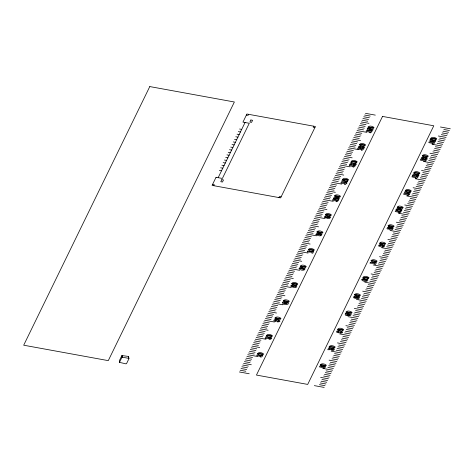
<?xml version="1.0" encoding="UTF-8"?>
<svg xmlns="http://www.w3.org/2000/svg" width="474" height="474" viewBox="0 0 474 474"><rect width="100%" height="100%" fill="white"/><g stroke="black" fill="none" stroke-linecap="round" stroke-linejoin="round"><path stroke-width="0.71" d="M128.602 356.46L128.934 358.705L126.528 363.641L125.912 363.842L119.478 362.355L119.478 360.489L121.883 355.553L128.602 356.46L128.578 358.403L128.934 358.705M119.478 362.355L121.883 357.42L121.883 355.553M213.786 185.701L214.295 184.664L212.601 184.356M248.589 114.317L248.08 115.354L246.391 115.046M218.164 177.673L245.058 122.499M278.919 197.575L279.423 196.538L281.118 196.852M313.717 126.191L313.213 127.228L314.908 127.536M122.505 355.352L122.505 357.212L121.883 357.42M365.43 113.322L375.301 115.117M440.429 126.991L450.3 128.792M364.589 115.046L370.23 116.071M443.818 129.485L449.459 130.516M363.748 116.77L369.388 117.795M442.983 131.209L448.617 132.24M362.912 118.494L368.547 119.519M442.141 132.933L447.776 133.964M362.071 120.218L367.711 121.243M441.3 134.657L446.941 135.688M361.229 121.942L368.985 123.353M438.343 135.997L446.099 137.413M360.388 123.667L366.029 124.692M439.617 138.106L445.258 139.137M359.547 125.391L365.187 126.416M438.776 139.83L444.416 140.861M358.705 127.115L364.346 128.14M437.935 141.554L443.575 142.585M357.864 128.839L363.505 129.864M437.093 143.278L442.734 144.309M357.029 130.563L366.894 132.359M432.027 144.232L441.892 146.033M356.187 132.287L361.822 133.312M435.416 146.727L441.051 147.758M355.346 134.012L360.987 135.037M434.575 148.451L440.216 149.482M354.505 135.736L360.145 136.761M433.734 150.175L439.374 151.206M353.663 137.46L359.304 138.485M432.892 151.899L438.533 152.93M352.822 139.184L360.578 140.594M429.936 153.238L437.692 154.654M351.981 140.908L357.621 141.933M431.21 155.348L436.85 156.379M351.145 142.633L356.78 143.658M430.374 157.072L436.009 158.103M350.304 144.357L355.938 145.382M429.533 158.796L435.168 159.827M349.462 146.081L355.103 147.106M428.692 160.526L434.332 161.551M348.621 147.805L358.492 149.6M423.62 161.474L433.491 163.275M239.583 129.011L241.699 129.396M347.78 149.529L353.42 150.554M427.009 163.974L432.649 164.999M346.938 151.253L352.579 152.278M426.167 165.699L431.808 166.724M238.321 131.6L240.437 131.985M346.097 152.978L351.738 154.003M425.326 167.423L430.967 168.448M237.059 134.183L239.174 134.569M345.256 154.702L350.896 155.727M424.491 169.147L430.125 170.172M344.42 156.426L352.17 157.836M421.534 170.48L429.284 171.896M235.797 136.773L237.912 137.158M343.579 158.15L349.214 159.175M422.808 172.595L428.449 173.62M234.541 139.356L236.656 139.741M342.738 159.874L348.378 160.899M421.967 174.319L427.607 175.344M341.896 161.598L347.537 162.623M421.125 176.044L426.766 177.069M233.279 141.945L235.394 142.33M341.055 163.323L346.695 164.348M420.284 177.768L425.925 178.793M232.017 144.529L234.132 144.914M340.214 165.047L350.085 166.842M415.218 178.716L425.083 180.517M339.372 166.771L345.013 167.796M418.601 181.216L424.242 182.241M230.755 147.118L232.87 147.503M338.537 168.495L344.171 169.52M417.766 182.94L423.401 183.965M229.493 149.701L231.608 150.086M337.695 170.219L343.33 171.244M416.924 184.664L422.559 185.689M336.854 171.944L342.495 172.969M416.083 186.389L421.724 187.414M228.237 152.29L230.352 152.675M336.013 173.668L343.769 175.078M413.127 187.728L420.882 189.138M226.975 154.874L229.09 155.259M335.171 175.392L340.812 176.417M414.4 189.837L420.041 190.862M334.33 177.116L339.971 178.141M413.559 191.561L419.2 192.586M225.713 157.463L227.828 157.848M333.489 178.84L339.129 179.865M412.718 193.285L418.358 194.31M224.451 160.046L226.566 160.431M332.647 180.564L338.288 181.589M411.882 195.01L417.517 196.035M331.812 182.289L341.677 184.09M406.811 195.963L416.676 197.759M223.189 162.635L225.304 163.02M330.971 184.013L336.611 185.038M410.2 198.458L415.84 199.483M221.933 165.219L224.048 165.604M330.129 185.737L335.77 186.762M409.358 200.182L414.999 201.207M329.288 187.461L334.928 188.486M408.517 201.906L414.158 202.931M220.671 167.808L222.786 168.193M328.446 189.185L334.087 190.21M407.676 203.63L413.316 204.655M219.409 170.391L221.524 170.776M327.605 190.909L335.361 192.326M404.719 204.969L412.475 206.38M326.764 192.634L332.404 193.665M405.999 207.079L411.633 208.104M325.928 194.358L331.563 195.389M405.157 208.803L410.792 209.828M325.087 196.082L330.722 197.113M404.316 210.527L409.957 211.552M324.246 197.806L329.886 198.837M403.475 212.251L409.115 213.276M323.404 199.53L333.275 201.332M398.403 213.205L408.274 215M322.563 201.254L328.204 202.285M401.792 215.7L407.433 216.725M321.722 202.979L327.362 204.01M400.951 217.424L406.591 218.449M320.88 204.703L326.521 205.734M400.109 219.148L405.75 220.173M320.045 206.427L325.679 207.458M399.274 220.872L404.909 221.897M319.203 208.151L326.953 209.567M396.317 222.211L404.067 223.621M318.362 209.875L324.003 210.906M397.591 224.321L403.232 225.346M317.521 211.6L323.161 212.63M396.75 226.045L402.39 227.07M316.679 213.324L322.32 214.355M395.909 227.769L401.549 228.794M315.838 215.048L321.479 216.079M395.067 229.493L400.708 230.518M314.997 216.772L324.868 218.573M390.001 230.447L399.866 232.242M314.161 218.496L319.796 219.527M393.39 232.941L399.025 233.966M313.32 220.22L318.955 221.251M392.549 234.666L398.184 235.691M312.479 221.945L318.119 222.976M391.708 236.39L397.348 237.415M311.637 223.669L317.278 224.7M390.866 238.114L396.507 239.139M310.796 225.393L318.552 226.809M387.91 239.453L395.666 240.863M309.955 227.117L315.595 228.148M389.184 241.562L394.824 242.587M309.113 228.841L314.754 229.872M388.342 243.286L393.983 244.311M308.272 230.565L313.912 231.596M387.507 245.011L393.142 246.042M307.436 232.29L313.071 233.321M386.666 246.735L392.3 247.766M306.595 234.014L316.46 235.815M381.594 247.689L391.465 249.49M305.754 235.738L311.394 236.769M384.983 250.183L390.623 251.214M304.912 237.462L310.553 238.493M384.141 251.907L389.782 252.938M304.071 239.186L309.712 240.217M383.3 253.631L388.941 254.662M303.23 240.911L308.87 241.941M382.459 255.356L388.099 256.387M302.388 242.635L310.144 244.051M379.508 256.695L387.258 258.111M301.553 244.359L307.188 245.39M380.782 258.804L386.417 259.835M300.712 246.083L306.346 247.114M379.941 260.528L385.575 261.559M299.87 247.807L305.511 248.838M379.099 262.252L384.74 263.283M299.029 249.531L304.669 250.562M378.258 263.977L383.899 265.007M298.187 251.256L308.059 253.057M373.186 264.93L383.057 266.732M297.346 252.98L302.987 254.011M376.575 267.425L382.216 268.456M296.505 254.704L302.145 255.735M375.734 269.149L381.374 270.18M295.663 256.428L301.304 257.459M374.898 270.873L380.533 271.904M294.828 258.152L300.463 259.183M374.057 272.597L379.692 273.628M293.987 259.876L301.737 261.293M371.101 273.936L378.856 275.353M293.145 261.601L298.786 262.632M372.374 276.046L378.015 277.077M292.304 263.325L297.945 264.356M371.533 277.77L377.174 278.801M291.463 265.049L297.103 266.08M370.692 279.494L376.332 280.525M290.621 266.773L296.262 267.804M369.85 281.218L375.491 282.249M289.78 268.497L299.651 270.298M364.784 282.172L374.65 283.973M288.944 270.221L294.579 271.252M368.174 284.667L373.808 285.698M288.103 271.946L293.738 272.977M367.332 286.391L372.967 287.422M287.262 273.67L292.902 274.701M366.491 288.115L372.131 289.146M286.42 275.394L292.061 276.425M365.65 289.839L371.29 290.87M285.579 277.118L293.335 278.534M362.693 291.178L370.449 292.594M284.738 278.842L290.378 279.873M363.967 293.288L369.607 294.318M283.896 280.567L289.537 281.597M363.125 295.012L368.766 296.043M283.061 282.297L288.696 283.322M362.29 296.736L367.925 297.767M282.22 284.021L287.854 285.046M361.449 298.46L367.083 299.491M281.378 285.745L291.243 287.54M356.377 299.414L366.248 301.215M280.537 287.469L286.178 288.494M359.766 301.908L365.407 302.939M279.696 289.193L285.336 290.218M358.925 303.633L364.565 304.664M278.854 290.918L284.495 291.943M358.083 305.357L363.724 306.388M278.013 292.642L283.653 293.667M357.242 307.081L362.883 308.112M277.172 294.366L284.927 295.776M354.291 308.42L362.041 309.836M276.336 296.09L281.971 297.115M355.565 310.529L361.2 311.56M275.495 297.814L281.129 298.839M354.724 312.253L360.364 313.284M274.653 299.538L280.294 300.563M353.882 313.978L359.523 315.009M273.812 301.263L279.453 302.288M353.041 315.702L358.682 316.733M272.971 302.987L282.842 304.782M347.969 316.656L357.84 318.457M272.129 304.711L277.77 305.736M351.358 319.15L356.999 320.181M271.288 306.435L276.929 307.46M350.517 320.874L356.158 321.905M270.453 308.159L276.087 309.184M349.682 322.598L355.316 323.629M269.611 309.883L275.246 310.908M348.84 324.323L354.475 325.354M268.77 311.608L276.52 313.018M345.884 325.662L353.64 327.078M267.928 313.332L273.569 314.357M347.158 327.771L352.798 328.802M267.087 315.056L272.728 316.081M346.316 329.495L351.957 330.526M266.246 316.78L271.886 317.805M345.475 331.219L351.116 332.25M265.404 318.504L271.045 319.529M344.634 332.944L350.274 333.974M264.569 320.228L274.434 322.024M339.568 333.897L349.433 335.699M263.728 321.953L269.362 322.978M342.957 336.398L348.591 337.423M262.886 323.677L268.527 324.702M342.115 338.122L347.756 339.147M262.045 325.401L267.686 326.426M341.274 339.846L346.915 340.871M261.204 327.125L266.844 328.15M340.433 341.57L346.073 342.595M260.362 328.849L268.118 330.26M337.476 342.903L345.232 344.32M259.521 330.574L265.162 331.599M338.75 345.019L344.391 346.044M258.68 332.298L264.32 333.323M337.915 346.743L343.549 347.768M257.844 334.022L263.479 335.047M337.073 348.467L342.708 349.492M257.003 335.746L262.637 336.771M336.232 350.191L341.873 351.216M256.161 337.47L266.027 339.266M331.16 351.139L341.031 352.94M255.32 339.194L260.961 340.219M334.549 353.64L340.19 354.665M254.479 340.919L260.119 341.944M333.708 355.364L339.348 356.389M253.637 342.643L259.278 343.668M332.866 357.088L338.507 358.113M252.796 344.367L258.437 345.392M332.025 358.812L337.666 359.837M251.961 346.091L259.711 347.501M329.075 360.151L336.824 361.561M251.119 347.815L256.754 348.84M330.348 362.26L335.983 363.285M250.278 349.539L255.919 350.564M329.507 363.985L335.148 365.01M249.437 351.264L255.077 352.289M328.666 365.709L334.306 366.734M248.595 352.988L254.236 354.013M327.824 367.433L333.465 368.458M247.754 354.712L257.625 356.513M322.753 368.387L332.624 370.182M246.913 356.436L252.553 357.461M326.142 370.881L331.782 371.906M246.077 358.16L251.712 359.185M325.306 372.605L330.941 373.631M245.236 359.885L250.87 360.91M324.465 374.33L330.1 375.355M244.394 361.609L250.035 362.634M323.624 376.054L329.264 377.079M243.553 363.333L251.309 364.749M320.667 377.393L328.423 378.803M242.712 365.057L248.352 366.082M321.941 379.502L327.581 380.527M241.87 366.781L247.511 367.812M321.099 381.226L326.74 382.251M241.029 368.505L246.67 369.536M320.258 382.951L325.899 383.976M240.188 370.23L245.828 371.261M319.423 384.675L325.057 385.7M239.352 371.954L249.217 373.755M314.351 385.629L324.216 387.424M122.505 357.212L128.602 358.326M299.088 268.586C299.769 270.239 304.788 271.276 305.143 268.734L303.935 268.041L303.514 268.9L304.047 269.315L302.531 269.096C304.936 267.84 299.278 266.376 299.088 268.586M330.289 217.222C330.568 219.776 324.346 218.318 326.841 216.979L325.324 216.766L325.851 217.181L325.431 218.04L324.228 217.347C324.66 214.758 329.027 216.055 330.289 217.222M361.804 279.808C362.491 281.467 367.51 282.504 367.865 279.956L366.657 279.263L366.236 280.128L366.769 280.537L365.253 280.324C367.658 279.067 362 277.598 361.804 279.808M393.011 228.444C393.29 230.998 387.068 229.54 389.557 228.207L388.04 227.988L388.573 228.403L388.153 229.262L386.95 228.569C387.382 225.98 391.749 227.283 393.011 228.444M295.183 285.792L294.473 286.569L295.432 286.74L295.954 285.674L296.854 285.84L295.954 287.682L293.092 287.203L293.513 286.349C295.711 285.976 288.939 285.395 292.831 286.225L292.411 287.09C287.866 286.207 293.714 283.197 295.183 285.792M357.906 297.02L357.195 297.791L358.154 297.962L358.676 296.896L359.576 297.062L358.676 298.91L355.814 298.424L356.235 297.577C358.433 297.198 351.661 296.617 355.553 297.453L355.133 298.312C350.588 297.429 356.436 294.425 357.906 297.02M257.589 353.681C258.188 355.494 263.106 356.288 263.609 353.989C262.353 352.703 258.668 351.732 257.589 353.681M266.453 335.503C267.052 337.316 271.969 338.104 272.473 335.811C271.217 334.52 267.532 333.554 266.453 335.503M274.944 318.09C275.542 319.897 280.46 320.691 280.958 318.398C279.707 317.106 276.022 316.14 274.944 318.09M283.316 300.907C283.92 302.72 288.832 303.514 289.336 301.215C288.085 299.929 284.394 298.958 283.316 300.907M291.741 283.553C292.345 285.366 297.257 286.16 297.761 283.861C296.511 282.575 292.819 281.603 291.741 283.553M300.238 266.198C300.842 268.006 305.754 268.799 306.257 266.501C305.001 265.215 301.316 264.243 300.238 266.198M308.337 249.579C308.941 251.386 313.853 252.18 314.357 249.887C313.107 248.595 309.415 247.629 308.337 249.579M316.922 231.97C317.527 233.783 322.439 234.571 322.942 232.278C321.692 230.986 318.001 230.02 316.922 231.97M325.389 214.609C325.988 216.422 330.905 217.211 331.403 214.918C330.153 213.626 326.468 212.66 325.389 214.609M333.346 198.28C333.945 200.093 338.863 200.881 339.366 198.588C338.11 197.297 334.425 196.331 333.346 198.28M334.49 195.94C335.088 197.753 340.006 198.547 340.504 196.248C339.254 194.962 335.568 193.99 334.49 195.94M320.311 364.909C320.91 366.716 325.828 367.51 326.331 365.217C325.075 363.925 321.39 362.954 320.311 364.909M342.566 179.368C343.164 181.181 348.082 181.969 348.586 179.676C347.329 178.39 343.644 177.418 342.566 179.368M329.175 346.725C329.774 348.538 334.691 349.332 335.195 347.033C333.939 345.747 330.254 344.776 329.175 346.725M351.163 161.492C351.761 163.305 356.679 164.099 357.183 161.8C355.927 160.514 352.241 159.542 351.163 161.492M337.666 329.311C338.264 331.125 343.182 331.919 343.68 329.62C342.429 328.334 338.744 327.362 337.666 329.311M359.565 144.57C360.163 146.377 365.081 147.171 365.584 144.872C364.328 143.586 360.643 142.615 359.565 144.57M346.038 312.129C346.642 313.942 351.554 314.736 352.058 312.437C350.801 311.151 347.116 310.18 346.038 312.129M367.996 127.198C368.6 129.011 373.512 129.805 374.016 127.506C372.765 126.22 369.074 125.249 367.996 127.198M354.463 294.775C355.067 296.588 359.979 297.382 360.483 295.083C359.233 293.797 355.541 292.825 354.463 294.775M362.96 277.42C363.564 279.233 368.476 280.021 368.979 277.728C367.723 276.437 364.038 275.471 362.96 277.42M371.059 260.801C371.663 262.614 376.575 263.408 377.079 261.109C375.829 259.823 372.137 258.851 371.059 260.801M379.644 243.192C380.249 245.005 385.161 245.799 385.664 243.5C384.414 242.214 380.723 241.242 379.644 243.192M388.111 225.831C388.71 227.644 393.627 228.438 394.125 226.139C392.875 224.854 389.19 223.882 388.111 225.831M396.068 209.502C396.667 211.315 401.585 212.109 402.088 209.81C400.832 208.524 397.147 207.553 396.068 209.502M397.212 207.168C397.81 208.975 402.728 209.769 403.226 207.47C401.976 206.184 398.29 205.212 397.212 207.168M405.288 190.589C405.886 192.403 410.804 193.196 411.308 190.898C410.051 189.612 406.366 188.64 405.288 190.589M413.885 172.714C414.483 174.527 419.401 175.321 419.905 173.022C418.649 171.736 414.963 170.764 413.885 172.714M422.287 155.792C422.885 157.605 427.803 158.393 428.306 156.1C427.05 154.808 423.365 153.843 422.287 155.792M430.718 138.426C431.322 140.233 436.234 141.027 436.738 138.734C435.488 137.442 431.796 136.476 430.718 138.426M271.383 338.175C271.602 339.621 267.928 339.87 269.161 338.43L270.429 338.359L265.067 338.525L265.985 336.629L266.951 336.807L266.489 337.749L269.789 337.281L271.063 337.636A1.416 0.865 0 0 1 271.383 338.175M334.105 349.397C334.324 350.843 330.651 351.092 331.883 349.658L333.151 349.581L327.789 349.747L328.707 347.857L329.673 348.029L329.211 348.977L332.511 348.503L333.785 348.858A1.416 0.865 0 0 1 334.105 349.397M356.093 164.164C356.312 165.61 352.638 165.859 353.871 164.425L355.139 164.348L349.776 164.514L350.701 162.623L351.661 162.795L351.198 163.743L354.499 163.269L355.773 163.625A1.416 0.865 0 0 1 356.093 164.164M418.815 175.386C419.034 176.832 415.36 177.08 416.593 175.647L417.861 175.576L412.499 175.741L413.423 173.845L414.383 174.023L413.921 174.965L417.221 174.497L418.495 174.847A1.416 0.865 0 0 1 418.815 175.386M260.653 356.531L260.493 357.011L261.15 357.129L262.762 355.838L257.127 354.813L256.707 355.672L260.653 356.531M300.048 268.462L302.193 268.847L300.048 268.462M329.329 217.536L327.173 217.228L329.329 217.536M336.416 201.124L336.25 201.604L336.907 201.728L338.519 200.437L332.884 199.406L332.464 200.271L336.416 201.124M323.375 367.753L323.215 368.233L323.872 368.357L325.484 367.066L319.849 366.035L319.429 366.894L323.375 367.753M344.823 183.876L344.663 184.356L345.321 184.475L346.932 183.183L341.292 182.158L340.871 183.017L344.823 183.876M345.635 182.212L345.469 182.697L346.127 182.816L347.738 181.524L342.104 180.499L341.683 181.358L345.635 182.212M353.16 166.528L353 167.008L353.657 167.126L355.269 165.841L349.628 164.81L349.214 165.669L353.16 166.528M361.502 149.725L361.342 150.211L362 150.329L363.611 149.037L357.971 148.012L357.55 148.872L361.502 149.725M369.998 132.222L369.839 132.708L370.496 132.827L372.108 131.535L366.473 130.51L366.052 131.369L369.998 132.222M362.77 279.684L364.915 280.075L362.77 279.684M392.051 228.758L389.895 228.456L392.051 228.758M399.138 212.346L398.972 212.832L399.629 212.95L401.241 211.659L395.606 210.634L395.186 211.493L399.138 212.346M407.545 195.098L407.385 195.578L408.043 195.703L409.654 194.411L404.014 193.38L403.593 194.245L407.545 195.098M408.357 193.439L408.191 193.919L408.849 194.038L410.46 192.746L404.826 191.721L404.405 192.58L408.357 193.439M415.882 177.75L415.722 178.236L416.379 178.354L417.991 177.063L412.35 176.038L411.936 176.897L415.882 177.75M424.224 160.953L424.064 161.433L424.722 161.551L426.333 160.259L420.693 159.234L420.272 160.094L424.224 160.953M432.721 143.45L432.561 143.93L433.218 144.049L434.83 142.763L429.195 141.732L428.774 142.591L432.721 143.45M262.673 354.262L258.543 353.604L262.673 354.262M271.537 336.084L267.389 335.503L271.537 336.084M280.027 318.67L275.88 318.09L280.027 318.67M288.405 301.488L284.258 300.913L288.405 301.488M296.831 284.133L292.683 283.559L296.831 284.133M305.321 266.779L301.18 266.198L305.321 266.779M313.427 250.159L309.279 249.579L313.427 250.159M322.012 232.55L317.864 231.97L322.012 232.55M330.473 215.19L326.325 214.609L330.473 215.19M338.43 198.861L334.289 198.28L338.43 198.861M339.574 196.52L335.426 195.946L339.574 196.52M347.649 179.948L343.508 179.368L347.649 179.948M325.395 365.49L321.248 364.909L325.395 365.49M356.247 162.072L352.099 161.498L356.247 162.072M334.259 347.306L330.111 346.731L334.259 347.306M364.648 145.151L360.501 144.57L364.648 145.151M342.749 329.892L338.602 329.317L342.749 329.892M373.085 127.779L368.938 127.204L373.085 127.779M351.121 312.71L346.98 312.135L351.121 312.71M359.553 295.355L355.405 294.781L359.553 295.355M368.043 278.001L363.902 277.42L368.043 278.001M376.149 261.381L372.001 260.807L376.149 261.381M384.734 243.772L380.598 243.115L384.734 243.772M393.195 226.412L389.047 225.837L393.195 226.412M401.152 210.083L397.011 209.508L401.152 210.083M402.296 207.748L398.148 207.168L402.296 207.748M410.371 191.17L406.23 190.595L410.371 191.17M418.969 173.294L414.821 172.72L418.969 173.294M427.37 156.373L423.223 155.792L427.37 156.373M435.807 139.006L431.66 138.426L435.807 139.006M318.587 234.482L316.733 234.298L318.587 234.482M319.512 234.725L320.868 234.897L319.512 234.725M381.309 245.704L379.455 245.52L381.309 245.704M382.234 245.953L383.59 246.124L382.234 245.953M278.884 321.022L277.811 321.07L277.397 321.929C284.827 321.781 273.611 317.207 273.8 320.862L275.738 321.627L276.158 320.768C272.834 320.578 276.78 319.63 276.472 321.052L278.884 321.022M363.505 147.503L362.438 147.55L362.018 148.409C369.447 148.261 358.231 143.687 358.421 147.343L360.364 148.107L360.779 147.248C357.2 146.946 361.573 146.116 361.093 147.532L363.505 147.503M341.606 332.244L340.533 332.292L340.119 333.157C347.549 333.003 336.333 328.429 336.522 332.084L338.46 332.855L338.88 331.996C335.302 331.693 339.674 330.858 339.194 332.274L341.606 332.244M426.227 158.725L425.16 158.772L424.74 159.637C432.17 159.483 420.953 154.909 421.143 158.565L423.086 159.335L423.501 158.47C419.923 158.174 424.295 157.338 423.815 158.754L426.227 158.725M321.858 234.642C320.892 237.077 317.42 235.217 315.773 234.707C316.466 232.064 320.465 233.854 321.858 234.642M384.58 245.864C383.614 248.299 380.142 246.439 378.495 245.929C379.188 243.286 383.188 245.076 384.58 245.864M149.784 86.576L23.7 345.208L108.285 360.631L234.369 101.993L149.784 86.576M216.049 177.288L212.097 185.393L280.614 197.883L315.411 126.499L246.895 114.009L242.943 122.114L249.288 123.27L222.389 178.443L216.049 177.288M221.802 179.652L220.795 181.72L222.484 182.028L223.497 179.96L221.802 179.652M250.888 119.993L249.875 122.061L251.57 122.375L252.577 120.301L250.888 119.993M282.806 302.128L282.391 302.987L283.381 303.17L282.883 304.19L287.89 304.296L288.447 303.153L282.806 302.128M307.679 251.113L307.259 251.972L312.182 252.204L311.768 253.051L312.781 253.234L313.587 251.593L307.679 251.113M367.492 128.418L367.072 129.278L368.061 129.461L367.563 130.48L372.576 130.587L373.127 129.449L367.492 128.418M284.341 303.342L284.157 303.721L286.74 303.781L284.341 303.342M369.027 129.633L368.837 130.018L371.426 130.072L369.027 129.633M382.524 116.414L256.446 375.07L307.697 384.414L433.781 125.782L382.524 116.414M345.528 313.35L345.113 314.209L346.103 314.392L345.605 315.411L350.612 315.518L351.169 314.381L345.528 313.35M370.401 262.335L369.981 263.194L374.904 263.425L374.49 264.273L375.503 264.462L376.309 262.815L370.401 262.335M430.208 139.64L429.794 140.505L430.783 140.683L430.285 141.708L435.292 141.809L435.849 140.671L430.208 139.64M347.063 314.564L346.879 314.949L349.462 315.003L347.063 314.564M431.743 140.861L431.559 141.24L434.148 141.299L431.743 140.861"/></g></svg>
